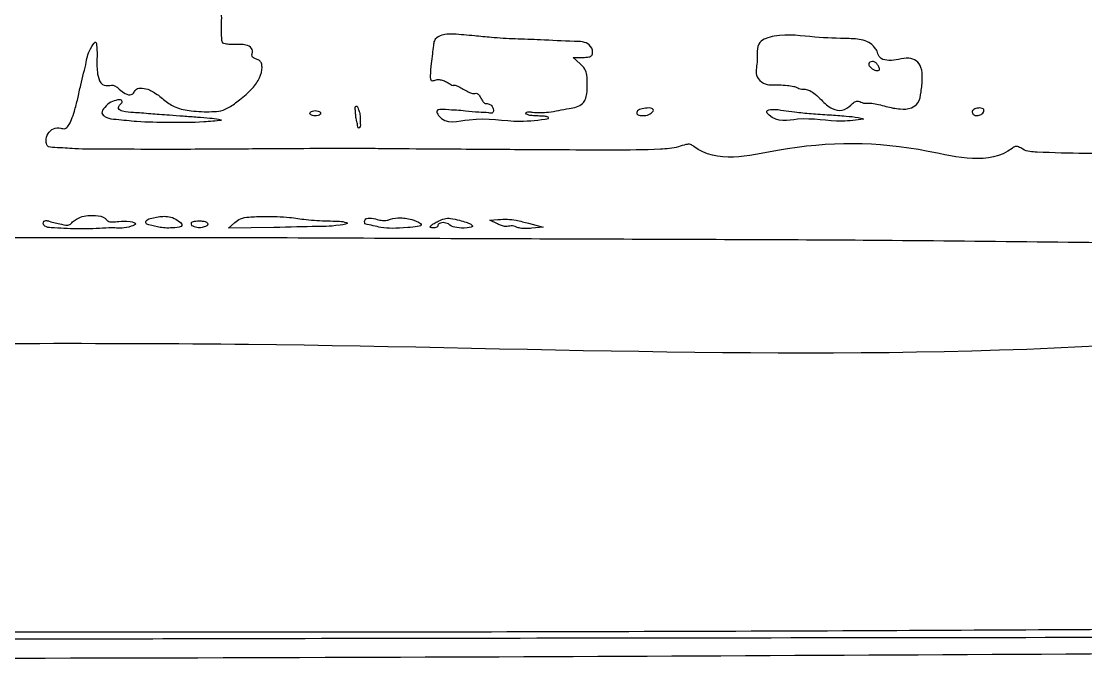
# Model space of a CAD drawing. Extents: x 14 to 139, y 93 to 208.
# Drawn here: x 50.65 to 67.6, y 93.2 to 103.35 of the extents above; entities that cross this region are included whole.
import ezdxf

# ---------------------------------------------------------------- set-up
doc = ezdxf.new("R2010")
doc.units = 0
doc.layers.add('Edge.Cuts', color=7, linetype='CONTINUOUS')
doc.layers.add('SilkS', color=7, linetype='CONTINUOUS')

msp = doc.modelspace()

# ---------------------------------------------------------------- linework, layer by layer
at = {"layer": 'Edge.Cuts', "color": 1}
msp.add_open_spline([(27.629573, 128.146972), (27.633612, 127.653797), (27.642179, 126.607806), (27.668224, 125.192339), (27.704589, 124.143363), (27.731776, 123.423682), (27.743665, 122.799549), (27.777162, 121.578742), (27.711573, 120.04285), (27.955552, 118.92308), (27.759556, 118.055845), (28.058505, 118.025508), (28.226519, 118.010953), (28.405358, 118.120189), (28.618988, 117.875674), (28.451527, 117.124986), (28.617814, 115.931576), (28.594785, 114.579041), (28.604068, 113.743248), (28.593358, 113.163566), (27.612513, 113.436545), (26.526217, 113.199928), (24.441852, 113.293834), (22.575608, 113.228073), (21.164554, 113.244314), (20.412408, 113.146917), (19.886578, 112.988992), (19.386072, 112.752895), (18.772765, 111.986294), (18.32937, 109.977035), (17.21621, 107.123915), (16.369851, 104.293687), (15.655627, 101.952917), (15.094991, 100.143037), (14.591611, 98.537441), (14.246185, 97.435625), (14.072608, 96.821368), (14.000506, 96.382756), (13.952852, 96.011261), (13.903482, 95.676612), (13.832994, 95.250538), (13.771297, 94.77483), (13.776734, 94.317508), (13.82863, 93.956018), (14.097819, 93.794168), (14.470472, 93.705022), (15.075827, 93.598193), (15.983602, 93.534865), (16.98261, 93.465911), (17.984351, 93.426465), (19.098922, 93.446396), (20.585053, 93.420157), (22.818788, 93.386335), (25.974095, 93.332523), (30.14947, 93.281328), (36.070209, 93.199411), (44.86167, 93.199048), (56.163332, 93.21493), (64.672505, 93.261715), (68.85843, 93.28473)], degree=3, knots=[0, 0, 0, 0, 1.479565, 3.138056, 4.247098, 4.627908, 5.299303, 6.115963, 8.32182, 9.63419, 10.096083, 10.229372, 10.445683, 10.628923, 10.736339, 11.304368, 12.740702, 14.448658, 15.219344, 15.425239, 15.968114, 17.356447, 19.289845, 21.925924, 23.059864, 23.505213, 24.194715, 24.706843, 25.129506, 27.080379, 30.729912, 34.373716, 35.919853, 38.074387, 40.057405, 40.967343, 41.539541, 41.969817, 42.299156, 42.663482, 42.98396, 43.597089, 44.086612, 44.390271, 44.607085, 44.972176, 45.548638, 46.443966, 47.701682, 48.552988, 49.450329, 51.045081, 53.011707, 56.152458, 60.512282, 65.538814, 73.916172, 86.886081, 99.444015, 99.444015, 99.444015, 99.444015], dxfattribs=at)
at = {"layer": 'SilkS', "color": 7}
for points in [[(59.553847, 102.672705), (59.441497, 102.776827), (59.596312, 102.776827)], [(58.234432, 100.124633), (58.116352, 100.186208), (58.24374, 100.194008)], [(54.677025, 100.06506), (53.955187, 100.053585), (54.05313, 100.145333)], [(56.125942, 100.124993), (56.125942, 100.124708)], [(58.537522, 100.072208), (58.537522, 100.072358)], [(58.732035, 100.133708), (58.96557, 100.074308), (58.78425, 100.054958)]]:
    msp.add_lwpolyline(points, dxfattribs=at)
for points in [[(64.17117, 102.6234)], [(55.42011, 101.885265)], [(56.018482, 101.95854)], [(60.717352, 101.917133)], [(63.86493, 102.01722)], [(65.982307, 101.91714)], [(53.840235, 101.777295)], [(59.050485, 101.800162)], [(64.064662, 101.794207)], [(51.333233, 100.050488)], [(52.685588, 100.108778)], [(53.362125, 100.099583)], [(57.161017, 100.079565)]]:
    msp.add_lwpolyline(points, close=True, dxfattribs=at)
for points, knots in [([(27.62958, 128.146973), (27.633621, 127.653797), (27.642191, 126.607806), (27.668234, 125.192339), (27.704597, 124.143363), (27.731784, 123.423682), (27.743673, 122.799549), (27.777169, 121.578742), (27.71158, 120.04285), (27.955559, 118.92308), (27.759563, 118.055845), (28.058513, 118.025508), (28.226526, 118.010953), (28.405366, 118.120189), (28.618996, 117.875674), (28.451534, 117.124986), (28.617822, 115.931576), (28.594793, 114.579041), (28.604075, 113.743248), (28.593366, 113.163566), (27.61252, 113.436545), (26.526224, 113.199928), (24.44186, 113.293834), (22.575616, 113.228073), (21.164561, 113.244314), (20.412415, 113.146917), (19.886586, 112.988992), (19.38608, 112.752895), (18.772772, 111.986294), (18.329378, 109.977035), (17.216217, 107.123915), (16.369858, 104.293687), (15.655635, 101.952917), (15.094998, 100.143037), (14.591618, 98.537441), (14.246192, 97.435625), (14.072616, 96.821368), (14.000513, 96.382756), (13.952859, 96.011261), (13.903489, 95.676612), (13.83299, 95.250539), (13.771298, 94.77483), (13.776734, 94.317508), (13.82863, 93.956018), (14.097819, 93.794168), (14.470472, 93.705022), (15.075827, 93.598193), (15.983602, 93.534865), (16.98261, 93.465911), (17.984351, 93.426465), (19.098922, 93.446396), (20.585053, 93.420157), (22.818788, 93.386335), (25.974095, 93.332523), (30.14947, 93.281328), (36.070209, 93.199411), (44.86167, 93.199048), (56.163332, 93.21493), (64.672505, 93.261715), (68.85843, 93.28473)], [0, 0, 0, 0, 1.479565, 3.138056, 4.247098, 4.627908, 5.299303, 6.115963, 8.32182, 9.63419, 10.096083, 10.229372, 10.445683, 10.628923, 10.736339, 11.304368, 12.740702, 14.448658, 15.219344, 15.425239, 15.968114, 17.356446, 19.289845, 21.925924, 23.059864, 23.505213, 24.194715, 24.706843, 25.129506, 27.080379, 30.729912, 34.373716, 35.919853, 38.074387, 40.057405, 40.967343, 41.539541, 41.969817, 42.299156, 42.663483, 42.983961, 43.59709, 44.086614, 44.390272, 44.607086, 44.972177, 45.548639, 46.443967, 47.701684, 48.552989, 49.45033, 51.045082, 53.011708, 56.152459, 60.512284, 65.538815, 73.916173, 86.886082, 99.444016, 99.444016, 99.444016, 99.444016]), ([(81.854198, 99.99306), (81.872632, 100.11168), (81.917507, 100.400432), (81.889018, 100.745912), (81.932237, 101.230602), (81.295641, 101.097797), (80.597058, 101.20459), (79.357108, 101.164726), (77.867243, 101.188568), (76.200857, 101.194225), (74.496278, 101.211324), (72.762167, 101.225743), (71.02247, 101.235199), (69.280489, 101.241806), (67.89389, 101.23933), (67.014605, 101.255612), (66.640512, 101.276969), (66.54397, 101.352503), (66.476864, 101.362187), (66.083653, 101.045524), (64.662804, 101.437228), (63.131983, 101.441963), (61.704987, 101.073444), (61.310096, 101.398275), (61.217334, 101.387719), (61.067951, 101.328363), (60.668212, 101.30021), (59.803013, 101.299069), (58.614975, 101.304469), (57.387432, 101.314464), (56.556631, 101.318847), (56.034768, 101.326101), (55.564678, 101.324301), (54.8781, 101.320835), (53.938361, 101.314633), (52.947805, 101.308727), (52.138551, 101.313958), (51.555866, 101.312801), (51.268053, 101.339447), (51.061452, 101.341611), (51.039095, 101.4621), (51.067734, 101.564168), (51.161653, 101.653096), (51.265273, 101.655269), (51.351928, 101.630608), (51.417263, 101.695631), (51.456909, 101.793671), (51.506644, 101.939876), (51.554955, 102.123647), (51.607405, 102.382528), (51.690977, 102.683145), (51.715022, 102.870725), (51.843083, 103.052148), (51.856443, 102.938818), (51.860849, 102.852583), (51.856999, 102.681745), (51.856597, 102.51585), (51.919995, 102.326093), (52.040543, 102.327141), (52.114845, 102.33599), (52.168952, 102.31091), (52.2261, 102.255084), (52.297803, 102.202658), (52.397227, 102.163593), (52.452817, 102.22019), (52.483118, 102.290142), (52.590284, 102.288696), (52.684308, 102.267704), (52.776349, 102.214024), (52.859823, 102.157915), (52.962792, 102.065027), (53.122467, 101.963071), (53.384051, 101.915322), (53.625199, 101.907142), (53.833185, 101.917829), (53.982887, 101.987743), (54.146645, 102.112291), (54.322296, 102.258631), (54.455277, 102.436454), (54.492107, 102.583758), (54.482262, 102.680115), (54.448661, 102.729443), (54.397612, 102.748624), (54.35178, 102.76178), (54.320696, 102.797086), (54.335124, 102.850771), (54.333676, 102.936292), (54.20608, 102.984954), (54.091365, 102.984242), (53.980197, 102.980583), (53.914396, 102.987497), (53.850146, 103.000483), (53.847154, 103.084546), (53.837454, 103.183821), (53.847103, 103.380606), (53.838945, 103.670778), (53.730458, 104.109785), (53.578117, 104.586121), (53.45049, 104.977854), (53.31184, 105.258273), (53.106603, 105.259709), (52.934176, 105.225077), (52.786837, 105.378116), (52.739718, 105.679834), (52.616122, 106.112558), (52.441991, 106.546612), (52.357592, 106.925322), (52.129535, 107.053692), (51.852426, 107.055942), (51.490029, 107.031216), (51.18947, 107.006741), (50.897673, 107.014123), (50.892795, 107.17394), (50.932329, 107.269427), (50.974402, 107.359725), (51.028941, 107.447603), (51.08008, 107.528255), (51.115941, 107.59605), (51.132854, 107.650669), (51.136726, 107.697023), (51.153779, 107.742353), (51.174669, 107.793815), (51.231549, 107.870135), (51.373285, 107.734868), (51.456663, 107.654476), (51.516878, 107.596417)], [0, 0, 0, 0, 0.353363, 0.860177, 1.153851, 1.490384, 2.344722, 3.532118, 5.076416, 6.866362, 8.51445, 10.194573, 12.068516, 13.730591, 15.432027, 16.193301, 16.423864, 16.504189, 16.555372, 16.611611, 17.950216, 20.347573, 21.682052, 21.745993, 21.817975, 21.943893, 22.233887, 22.998659, 24.556582, 25.788482, 26.683778, 27.048644, 27.354204, 28.094055, 29.108023, 30.175802, 31.056751, 31.560222, 31.876632, 32.001656, 32.073885, 32.201215, 32.31535, 32.431205, 32.500664, 32.564831, 32.679819, 32.822412, 33.026284, 33.247813, 33.62677, 33.89035, 33.982903, 34.035476, 34.142719, 34.282642, 34.524267, 34.67359, 34.793158, 34.841257, 34.89852, 34.963249, 35.07938, 35.176705, 35.234392, 35.297831, 35.390404, 35.509718, 35.596867, 35.705112, 35.811938, 36.012549, 36.263639, 36.595865, 36.740552, 36.880863, 37.08269, 37.357678, 37.565026, 37.737691, 37.79883, 37.850513, 37.906719, 37.957428, 37.994369, 38.031642, 38.116274, 38.222505, 38.383995, 38.475344, 38.549333, 38.591796, 38.649018, 38.763471, 38.911873, 39.228524, 39.635933, 40.263241, 40.708655, 40.929176, 41.09578, 41.276772, 41.426043, 41.666051, 42.183689, 42.767083, 43.10568, 43.261848, 43.509811, 43.92678, 44.327981, 44.507388, 44.636276, 44.719497, 44.825504, 44.932314, 45.030036, 45.112006, 45.161649, 45.200227, 45.25109, 45.304034, 45.375119, 45.481568, 45.758292, 45.758292, 45.758292, 45.758292]), ([(59.596312, 102.776828), (59.627525, 102.776287), (59.676152, 102.775445), (59.74535, 102.800976), (59.758885, 102.885612), (59.688319, 103.028218), (59.343639, 103.030969), (58.969621, 103.05639), (58.523219, 103.067604), (58.174062, 103.087189), (57.847281, 103.120758), (57.576457, 103.147688), (57.349172, 103.149883), (57.222445, 103.05954), (57.216596, 102.944622), (57.195909, 102.826875), (57.181333, 102.657598), (57.163634, 102.537923), (57.167207, 102.389048), (57.246976, 102.41899), (57.30665, 102.425402), (57.375849, 102.411449), (57.435786, 102.377652), (57.484638, 102.350744), (57.520547, 102.325099), (57.544787, 102.335005), (57.576541, 102.334601), (57.624736, 102.304732), (57.692324, 102.266773), (57.764673, 102.22731), (57.829566, 102.198713), (57.876869, 102.202511), (57.916513, 102.205803), (57.947983, 102.169774), (57.972883, 102.123961), (57.999423, 102.076879), (58.034333, 102.039645), (58.082306, 102.041348), (58.138196, 102.021958), (58.17247, 101.966077), (58.174842, 101.878332), (58.055338, 101.90168), (57.927195, 101.897154), (57.680229, 101.930506), (57.511232, 101.935339), (57.23693, 101.957324), (57.38149, 101.689323), (57.929084, 101.861784), (58.473531, 101.724751), (58.89789, 101.780217), (59.050485, 101.800162)], [0, 0, 0, 0, 0.095089, 0.148147, 0.198658, 0.328107, 0.572748, 1.114147, 1.517937, 1.895964, 2.166669, 2.501591, 2.716639, 2.83715, 2.914952, 3.046717, 3.20405, 3.404712, 3.476021, 3.538139, 3.5996, 3.6683, 3.742358, 3.803165, 3.843556, 3.858261, 3.878524, 3.936643, 4.022386, 4.11324, 4.185663, 4.227617, 4.255905, 4.299091, 4.356852, 4.416045, 4.463416, 4.4969, 4.554906, 4.631096, 4.69033, 4.757214, 4.913959, 5.127203, 5.445372, 5.587769, 5.662939, 6.155435, 6.966393, 7.421745, 7.421745, 7.421745, 7.421745]), ([(63.864922, 102.01719), (63.88118, 102.033083), (63.909422, 102.060691), (63.960802, 102.086053), (64.005468, 102.072371), (64.043574, 102.052492), (64.088098, 102.044806), (64.14031, 102.049289), (64.21243, 102.045715), (64.308988, 102.026162), (64.456238, 101.984709), (64.62951, 101.947934), (64.813992, 101.952557), (64.957652, 102.053851), (64.98356, 102.240473), (65.005206, 102.425973), (64.997213, 102.603824), (64.915695, 102.731447), (64.773555, 102.778039), (64.626109, 102.740288), (64.480365, 102.720236), (64.347229, 102.739698), (64.295434, 102.817041), (64.28253, 102.880793), (64.245305, 102.929003), (64.189825, 102.995522), (64.051912, 103.068094), (63.738749, 103.077501), (63.251748, 103.088763), (62.797231, 103.164792), (62.341381, 103.038949), (62.391174, 102.724454), (62.328692, 102.489245), (62.493953, 102.321056), (62.681314, 102.344403), (62.84143, 102.329581), (62.937807, 102.319948), (62.999258, 102.302652), (63.036981, 102.278063), (63.082396, 102.269926), (63.141617, 102.269573), (63.218819, 102.247003), (63.304939, 102.185469), (63.414489, 102.07806), (63.536602, 101.95614), (63.733405, 101.908266), (63.820837, 101.980694), (63.86493, 102.01722)], [0, 0, 0, 0, 0.068658, 0.11927, 0.160652, 0.202181, 0.249089, 0.293146, 0.359265, 0.464831, 0.58793, 0.818056, 0.99687, 1.124577, 1.307183, 1.526562, 1.698349, 1.827862, 1.953402, 2.117788, 2.274515, 2.40237, 2.489556, 2.532953, 2.596133, 2.667912, 2.792836, 3.046854, 3.594996, 4.243372, 4.491303, 4.807325, 5.040936, 5.182001, 5.432485, 5.565669, 5.669361, 5.722304, 5.755014, 5.803011, 5.857584, 5.933028, 6.039397, 6.171201, 6.394042, 6.554212, 6.717167, 6.717167, 6.717167, 6.717167]), ([(59.050515, 101.800207), (59.047913, 101.808535), (59.039009, 101.83703), (58.964051, 101.836773), (58.886328, 101.84319), (58.791435, 101.846793), (58.73248, 101.854723), (58.680035, 101.881118), (58.706616, 101.912176), (58.745645, 101.911649), (58.857862, 101.890103), (59.077849, 101.90034), (59.3352, 101.956719), (59.563785, 101.995061), (59.643336, 102.109191), (59.66378, 102.213582), (59.666816, 102.343877), (59.666819, 102.475992), (59.631979, 102.596849), (59.580344, 102.64698), (59.553847, 102.672705)], [0, 0, 0, 0, 0.02465, 0.084347, 0.183971, 0.281659, 0.352923, 0.387251, 0.41043, 0.447488, 0.500667, 0.755226, 1.09138, 1.318209, 1.39444, 1.492861, 1.632806, 1.785679, 1.889069, 1.998047, 1.998047, 1.998047, 1.998047]), ([(64.17117, 102.6234), (64.160483, 102.634816), (64.143461, 102.653001), (64.150015, 102.694238), (64.186691, 102.708642), (64.227605, 102.713405), (64.268768, 102.689104), (64.296049, 102.64699), (64.319392, 102.61003), (64.316538, 102.564796), (64.276308, 102.563214), (64.240913, 102.571661), (64.202496, 102.592133), (64.181593, 102.612996), (64.17117, 102.6234)], [0, 0, 0, 0, 0.044349, 0.070642, 0.110347, 0.149719, 0.192807, 0.244223, 0.299009, 0.325223, 0.358331, 0.396096, 0.440487, 0.484639, 0.484639, 0.484639, 0.484639]), ([(53.840265, 101.777333), (53.824689, 101.781349), (53.764592, 101.796846), (53.636186, 101.804771), (53.449038, 101.822295), (53.234075, 101.836711), (53.031449, 101.852278), (52.860177, 101.865486), (52.712049, 101.877447), (52.575087, 101.887016), (52.421725, 101.900613), (52.305057, 101.898637), (52.179433, 101.955142), (52.223094, 102.02736), (52.272553, 102.065637), (52.238883, 102.106841), (52.16649, 102.095208), (52.070423, 102.066242), (51.988418, 101.993722), (51.912988, 101.892351), (52.020866, 101.798552), (52.214461, 101.788818), (52.552169, 101.745205), (53.018, 101.74665), (53.468987, 101.739901), (53.747238, 101.767928), (53.840235, 101.777295)], [0, 0, 0, 0, 0.048206, 0.185986, 0.383968, 0.612968, 0.832001, 0.993646, 1.128489, 1.27725, 1.407725, 1.582135, 1.657449, 1.735603, 1.784844, 1.808487, 1.869761, 1.98287, 2.110863, 2.210543, 2.289057, 2.469244, 2.794649, 3.307407, 3.86566, 4.145904, 4.145904, 4.145904, 4.145904]), ([(55.42011, 101.885265), (55.416943, 101.893061), (55.409337, 101.911786), (55.374613, 101.924116), (55.335423, 101.929724), (55.294883, 101.924121), (55.263108, 101.911785), (55.244924, 101.885261), (55.263127, 101.858745), (55.294897, 101.846414), (55.33544, 101.840806), (55.374625, 101.846409), (55.409352, 101.858745), (55.416947, 101.877469), (55.42011, 101.885265)], [0, 0, 0, 0, 0.024339, 0.058457, 0.101611, 0.144787, 0.178891, 0.203224, 0.227563, 0.261679, 0.304828, 0.348006, 0.382113, 0.406447, 0.406447, 0.406447, 0.406447]), ([(56.018482, 101.95854), (56.011233, 101.981476), (56.001773, 102.011404), (55.960539, 101.980879), (55.978802, 101.923936), (55.975672, 101.858191), (55.986646, 101.781544), (56.007756, 101.727873), (56.008572, 101.63407), (56.062661, 101.674281), (56.043052, 101.745546), (56.053262, 101.824099), (56.042633, 101.89737), (56.025842, 101.939898), (56.018482, 101.95854)], [0, 0, 0, 0, 0.050856, 0.066358, 0.130618, 0.198731, 0.275796, 0.345593, 0.415521, 0.430068, 0.51966, 0.599021, 0.676093, 0.736241, 0.736241, 0.736241, 0.736241]), ([(60.717367, 101.91714), (60.718172, 101.926927), (60.719868, 101.947544), (60.687648, 101.967876), (60.626059, 101.973324), (60.550921, 101.95971), (60.464974, 101.942096), (60.443042, 101.857015), (60.553389, 101.844922), (60.642423, 101.851965), (60.694838, 101.897551), (60.717352, 101.917133)], [0, 0, 0, 0, 0.027453, 0.057829, 0.099929, 0.213221, 0.292566, 0.337877, 0.421702, 0.536346, 0.62267, 0.62267, 0.62267, 0.62267]), ([(64.064662, 101.794207), (64.037196, 101.802326), (63.946697, 101.829073), (63.762893, 101.842108), (63.512674, 101.862469), (63.237771, 101.879812), (62.997307, 101.902047), (62.78314, 101.930443), (62.660307, 101.955043), (62.493239, 101.934398), (62.670657, 101.720498), (63.107335, 101.849338), (63.600702, 101.728749), (63.950349, 101.778079), (64.064662, 101.794207)], [0, 0, 0, 0, 0.085784, 0.282646, 0.549135, 0.84125, 1.105132, 1.28388, 1.46286, 1.555359, 1.625934, 2.08547, 2.793587, 3.137557, 3.137557, 3.137557, 3.137557]), ([(65.982277, 101.91714), (65.983149, 101.926975), (65.984986, 101.947695), (65.952268, 101.967962), (65.90179, 101.972483), (65.843352, 101.964055), (65.785641, 101.921387), (65.808461, 101.856607), (65.874031, 101.843456), (65.942042, 101.860511), (65.969233, 101.898752), (65.982307, 101.91714)], [0, 0, 0, 0, 0.027543, 0.058026, 0.100735, 0.180498, 0.235424, 0.28458, 0.346636, 0.417591, 0.483305, 0.483305, 0.483305, 0.483305]), ([(86.35998, 101.477325), (86.104555, 101.464786), (85.632332, 101.441605), (84.893591, 101.440814), (84.235841, 101.476165), (83.721453, 101.490429), (83.424646, 101.50962), (83.252312, 101.430632), (83.143207, 101.234861), (83.110921, 100.877182), (83.106834, 100.451672), (83.098008, 99.997164), (83.069415, 99.600363), (83.023936, 99.234771), (82.977982, 98.917501), (82.948632, 98.675144), (82.934726, 98.504665), (82.932111, 98.400745), (82.910048, 98.329229), (81.72069, 97.515709), (76.434445, 99.130503), (67.277787, 97.747054), (56.60475, 98.26595), (47.853908, 98.198031), (43.127535, 98.208202), (40.766448, 98.21947), (40.102297, 98.22264)], [0, 0, 0, 0, 0.767022, 1.41805, 2.216446, 2.737378, 2.973734, 3.091006, 3.285322, 3.606979, 4.162745, 4.563363, 4.970222, 5.35557, 5.66842, 5.931693, 6.088598, 6.179816, 6.246161, 6.300868, 10.389971, 20.752218, 34.887992, 41.97553, 47.066689, 49.059276, 49.059276, 49.059276, 49.059276]), ([(51.333232, 100.050533), (51.267118, 100.055326), (51.167864, 100.062523), (51.039007, 100.06732), (50.998911, 100.123619), (51.006545, 100.170273), (51.052949, 100.183087), (51.144884, 100.147933), (51.26411, 100.126678), (51.411299, 100.088345), (51.488974, 100.178853), (51.620578, 100.25694), (51.804865, 100.262204), (51.971123, 100.243558), (52.02987, 100.160101), (52.112606, 100.154041), (52.233761, 100.164995), (52.335223, 100.178128), (52.51753, 100.132331), (52.317931, 100.04642), (52.111628, 100.070528), (51.734764, 100.03804), (51.468452, 100.046296), (51.333233, 100.050488)], [0, 0, 0, 0, 0.203897, 0.306097, 0.355882, 0.393692, 0.425867, 0.483709, 0.683688, 0.813772, 0.876618, 1.021988, 1.262592, 1.427123, 1.480656, 1.549844, 1.658558, 1.839082, 1.933561, 2.016474, 2.279909, 2.677681, 3.087974, 3.087974, 3.087974, 3.087974]), ([(52.68558, 100.108808), (52.662051, 100.116915), (52.627922, 100.128676), (52.642817, 100.190553), (52.751056, 100.225025), (52.912415, 100.252424), (53.079939, 100.238758), (53.270323, 100.082697), (53.035018, 100.054466), (52.885369, 100.058797), (52.746769, 100.093472), (52.685588, 100.108778)], [0, 0, 0, 0, 0.061253, 0.088848, 0.164731, 0.368609, 0.58289, 0.722422, 0.842249, 1.074506, 1.258051, 1.258051, 1.258051, 1.258051]), ([(54.05313, 100.145333), (54.08135, 100.167596), (54.14656, 100.219042), (54.313674, 100.237921), (54.508455, 100.243139), (54.724423, 100.240914), (54.904417, 100.232824), (55.056585, 100.212402), (55.200842, 100.189353), (55.360969, 100.177556), (55.527703, 100.172992), (55.681217, 100.16573), (55.773249, 100.164189), (55.888338, 100.128962), (55.566958, 100.077762), (55.307382, 100.0859), (54.923959, 100.073224), (54.677025, 100.06506)], [0, 0, 0, 0, 0.106044, 0.245048, 0.488004, 0.697226, 0.891171, 1.028385, 1.157424, 1.329617, 1.508088, 1.663267, 1.774503, 1.819343, 1.939144, 2.314248, 2.992886, 2.992886, 2.992886, 2.992886]), ([(56.125942, 100.124708), (56.121099, 100.150215), (56.111092, 100.202918), (56.220839, 100.224971), (56.306619, 100.197156), (56.400673, 100.177742), (56.473924, 100.175164), (56.561749, 100.219012), (56.715527, 100.222424), (56.860937, 100.208353), (57.111929, 100.089298), (56.664247, 100.051222), (56.445416, 100.046617), (56.21298, 100.10364), (56.125942, 100.124993)], [0, 0, 0, 0, 0.066849, 0.138124, 0.267871, 0.353256, 0.423966, 0.48172, 0.643347, 0.858618, 0.995291, 1.215325, 1.646046, 1.903879, 1.903879, 1.903879, 1.903879]), ([(57.160987, 100.079558), (57.166753, 100.086286), (57.184868, 100.107428), (57.23186, 100.13372), (57.300078, 100.173068), (57.386201, 100.214163), (57.505835, 100.214754), (57.619589, 100.186296), (57.730004, 100.152408), (57.79591, 100.131297), (57.869338, 100.078441), (57.699961, 100.052199), (57.613471, 100.061719), (57.496485, 100.079666), (57.454336, 100.127866), (57.414757, 100.13979), (57.371903, 100.146438), (57.332277, 100.140756), (57.298919, 100.128059), (57.287807, 100.102409), (57.281797, 100.077273), (57.255303, 100.06282), (57.224728, 100.05783), (57.195847, 100.061592), (57.171089, 100.06535), (57.163674, 100.075816), (57.161017, 100.079565)], [0, 0, 0, 0, 0.026462, 0.083145, 0.158773, 0.264803, 0.363562, 0.509355, 0.619106, 0.700442, 0.738218, 0.830327, 0.997211, 1.110383, 1.142889, 1.184801, 1.230307, 1.272214, 1.305528, 1.329704, 1.352788, 1.380284, 1.412883, 1.445077, 1.469072, 1.482468, 1.482468, 1.482468, 1.482468]), ([(58.24374, 100.194008), (58.293932, 100.197131), (58.390029, 100.203111), (58.554251, 100.1802), (58.66534, 100.151149), (58.732035, 100.133708)], [0, 0, 0, 0, 0.150498, 0.288143, 0.494933, 0.494933, 0.494933, 0.494933]), ([(40.926405, 100.13922), (40.957477, 100.111171), (41.020527, 100.054257), (41.152704, 100.002083), (41.772058, 99.892283), (43.684151, 100.024033), (47.330902, 99.885335), (52.318302, 99.921244), (57.413384, 99.892051), (61.383753, 99.881153), (65.259456, 99.86269), (69.590129, 99.803641), (74.374014, 99.771763), (77.746005, 99.735827), (79.470037, 99.744957), (80.192571, 99.756384), (80.652858, 99.792289), (80.968846, 99.831842), (81.221215, 99.849746), (81.387063, 99.852248), (81.462143, 99.85338)], [0, 0, 0, 0, 0.124676, 0.252984, 0.419035, 2.009929, 5.94627, 11.393696, 16.957039, 21.235944, 23.304057, 28.584362, 34.228872, 37.656386, 38.700169, 39.401428, 39.823511, 40.084391, 40.356703, 40.581943, 40.581943, 40.581943, 40.581943]), ([(53.362125, 100.099583), (53.357266, 100.114326), (53.34602, 100.148446), (53.428808, 100.167439), (53.491384, 100.169172), (53.561911, 100.162271), (53.601889, 100.151221), (53.645924, 100.112018), (53.541579, 100.065515), (53.460305, 100.061077), (53.391301, 100.08814), (53.362125, 100.099583)], [0, 0, 0, 0, 0.039866, 0.092257, 0.197224, 0.252614, 0.297649, 0.327184, 0.396159, 0.520251, 0.611157, 0.611157, 0.611157, 0.611157]), ([(58.537522, 100.072358), (58.524037, 100.078066), (58.496651, 100.089659), (58.452954, 100.095359), (58.410309, 100.084448), (58.359522, 100.080126), (58.298784, 100.095695), (58.256678, 100.114629), (58.234432, 100.124633)], [0, 0, 0, 0, 0.043895, 0.089137, 0.128756, 0.175149, 0.24054, 0.31378, 0.31378, 0.31378, 0.31378]), ([(58.78425, 100.054958), (58.7509, 100.05281), (58.688038, 100.048762), (58.60412, 100.051297), (58.556644, 100.066204), (58.537522, 100.072208)], [0, 0, 0, 0, 0.100409, 0.189264, 0.249186, 0.249186, 0.249186, 0.249186]), ([(38.181022, 93.519218), (37.167884, 93.525569), (35.287772, 93.537356), (32.874558, 93.55611), (30.196975, 93.585963), (27.213507, 93.641652), (23.590849, 93.69139), (20.241473, 93.730239), (17.56003, 93.763757), (15.767268, 93.80412), (14.884598, 93.900057), (14.393667, 94.03109), (14.19617, 94.114289), (13.986358, 94.215279), (14.064331, 94.299263), (14.161256, 94.270044), (14.337987, 94.194846), (14.681369, 94.085321), (15.196194, 94.00457), (15.789298, 93.941664), (16.50726, 93.920548), (17.36352, 93.897233), (18.373015, 93.881912), (19.382436, 93.868353), (20.238763, 93.854475), (24.253497, 93.755327), (33.610496, 93.685798), (47.955075, 93.616105), (60.982162, 93.626612), (72.095695, 93.692873), (84.458928, 93.736296), (98.434622, 93.782844), (111.955337, 93.843732), (121.806357, 93.934832), (128.249475, 94.023981), (131.724946, 94.094733), (132.595456, 94.113326), (133.196742, 94.13337), (133.711459, 94.152321), (134.34183, 94.164546), (135.11542, 94.178284), (135.894171, 94.190045), (136.488976, 94.205322), (136.920428, 94.213261), (137.065528, 94.227829), (137.205278, 94.224429), (136.922609, 94.124774), (136.526184, 94.126254), (135.308528, 94.038505), (133.899404, 94.035211), (132.259946, 94.000304), (130.847622, 93.973924), (127.439057, 93.897121), (122.737144, 93.783109), (116.905458, 93.67596), (113.571089, 93.657445), (112.04172, 93.648952)], [0, 0, 0, 0, 3.039476, 5.64045, 7.239836, 11.072762, 14.59181, 18.110922, 21.11428, 22.65658, 23.455719, 23.820089, 24.102774, 24.240815, 24.291162, 24.380152, 24.512513, 24.88728, 25.442279, 26.079649, 26.673509, 27.596712, 28.649502, 29.702245, 30.62528, 31.218788, 41.750069, 58.695261, 74.253883, 80.830772, 92.036463, 111.343771, 122.758133, 132.598919, 140.898054, 142.089088, 143.027503, 143.510164, 143.893872, 144.572872, 145.400199, 146.221708, 146.885443, 147.247742, 147.406531, 147.461674, 147.509436, 148.014297, 149.033148, 150.871868, 152.388127, 153.913873, 155.118797, 162.612212, 168.0273, 172.615484, 172.615484, 172.615484, 172.615484]), ([(112.04172, 93.648952), (111.481813, 93.646905), (110.474438, 93.643222), (109.228899, 93.63819), (106.514277, 93.608812), (99.829124, 93.592442), (87.812747, 93.559985), (74.501474, 93.543641), (62.798654, 93.529503), (54.97877, 93.519158), (49.382962, 93.504767), (45.325298, 93.498086), (41.786877, 93.503018), (39.348353, 93.513862), (38.181023, 93.519052)], [0, 0, 0, 0, 1.679734, 3.022149, 3.736626, 9.824056, 23.077434, 39.786049, 49.757835, 58.185935, 63.245712, 66.545317, 70.358935, 73.86096, 73.86096, 73.86096, 73.86096])]:
    msp.add_open_spline(points, degree=3, knots=knots, dxfattribs=at)

doc.saveas('drawing.dxf')
